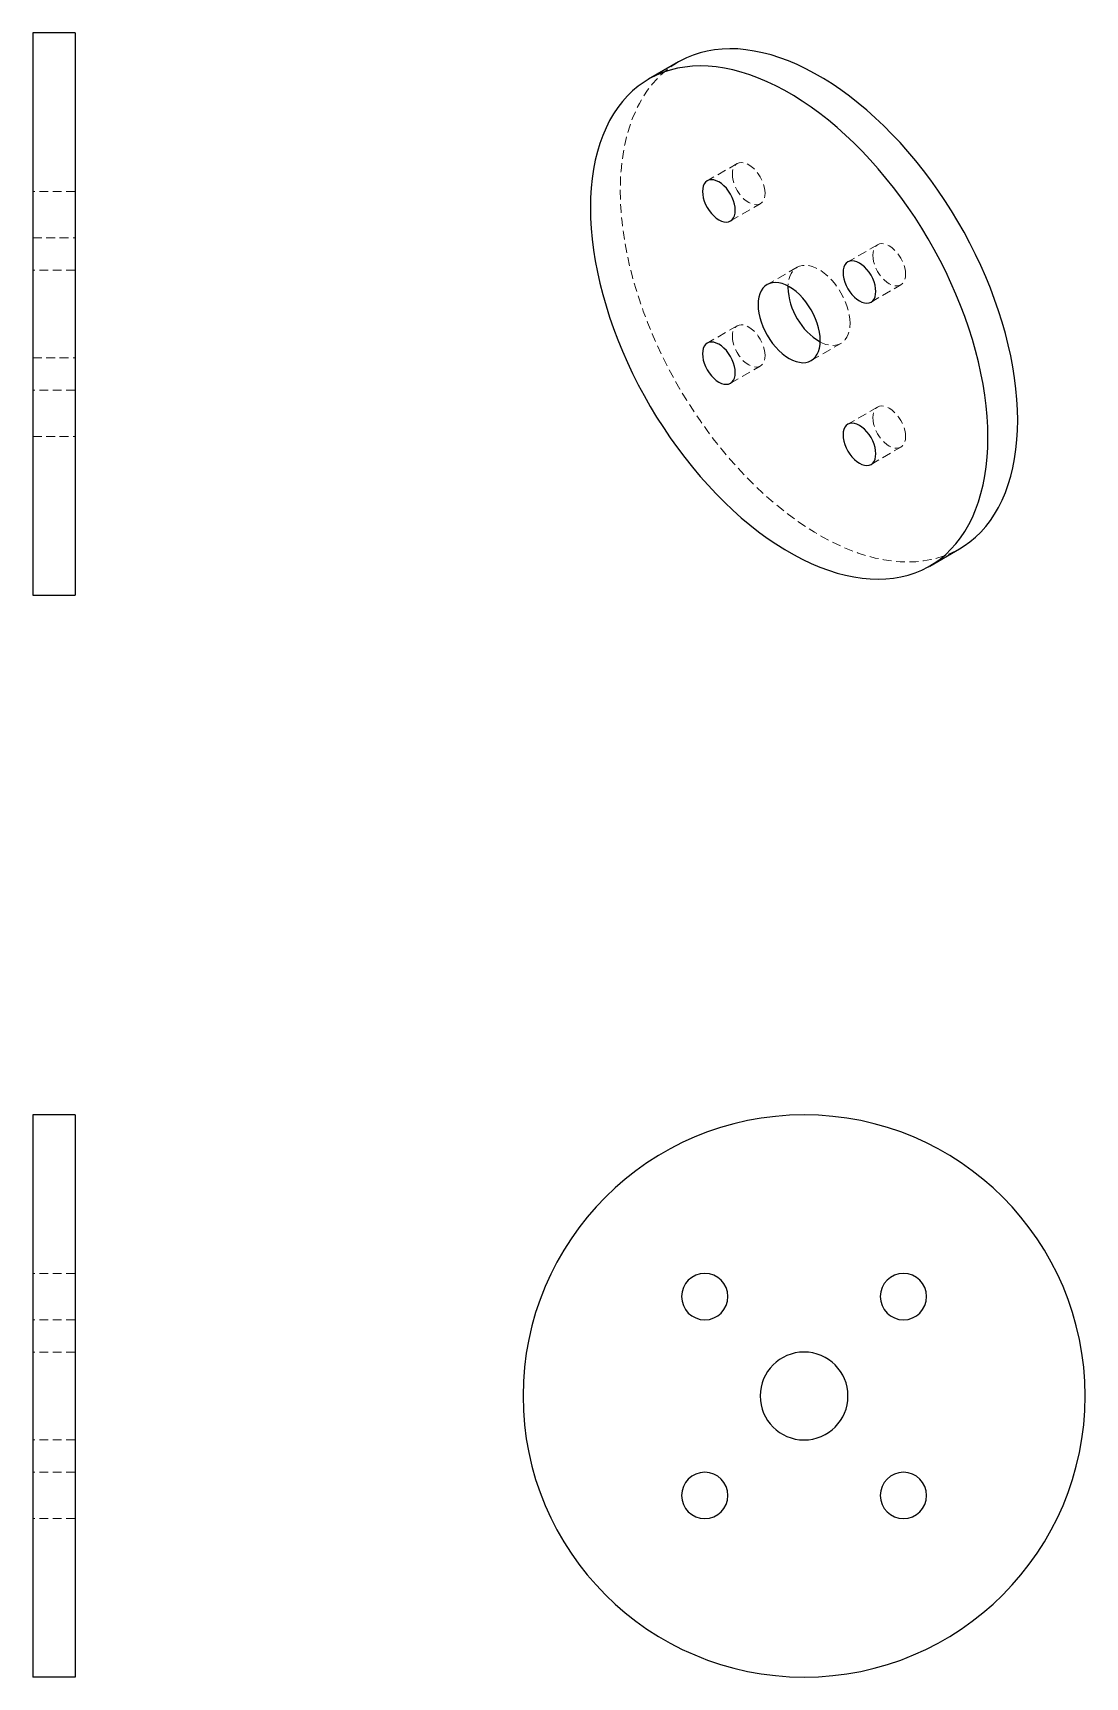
# Model space of a CAD drawing. Header units: millimetres. Extents: x 346 to 495, y 175 to 409.
import ezdxf

# ---------------------------------------------------------------- set-up
doc = ezdxf.new("R2010")
doc.units = ezdxf.units.MM
doc.linetypes.add('HIDDEN', pattern=[1.905, 1.27, -0.635])

msp = doc.modelspace()

# ---------------------------------------------------------------- linework, layer by layer
at = {"color": 7, "linetype": 'Continuous', "lineweight": 25}
for p, q in [((351.62, 408.88), (345.62, 408.88)), ((345.62, 408.88), (345.62, 368.88)), ((351.62, 408.88), (351.62, 368.88)), ((437.5, 404.75), (433.26, 402.3)), ((453.09, 372.85), (453.08, 372.66)), ((345.62, 368.88), (345.62, 328.88)), ((351.62, 368.88), (351.62, 328.88)), ((473.26, 333.01), (477.5, 335.46)), ((345.62, 328.88), (351.62, 328.88)), ((351.62, 254.91), (345.62, 254.91)), ((345.62, 254.91), (345.62, 174.91)), ((351.62, 254.91), (351.62, 174.91)), ((351.62, 174.91), (345.62, 174.91))]:
    msp.add_line(p, q, dxfattribs=at)
at = {"color": 7, "linetype": 'HIDDEN', "lineweight": 18}
for p, q in [((445.85, 390.28), (441.61, 387.83)), ((351.62, 386.32), (345.62, 386.32)), ((444.91, 382.12), (449.15, 384.57)), ((345.62, 379.72), (351.62, 379.72)), ((465.85, 378.74), (461.61, 376.29)), ((351.62, 375.13), (345.62, 375.13)), ((454.38, 375.52), (450.13, 373.07)), ((464.91, 370.57), (469.15, 373.02)), ((445.85, 367.19), (441.61, 364.74)), ((456.38, 362.24), (460.63, 364.69)), ((345.62, 362.63), (351.62, 362.63)), ((444.91, 359.02), (449.15, 361.47)), ((351.62, 358.04), (345.62, 358.04)), ((465.85, 355.64), (461.61, 353.19)), ((345.62, 351.44), (351.62, 351.44)), ((464.91, 347.48), (469.15, 349.93)), ((351.62, 232.35), (345.62, 232.35)), ((351.62, 225.75), (345.62, 225.75)), ((351.62, 221.16), (345.62, 221.16)), ((351.62, 208.66), (345.62, 208.66)), ((351.62, 204.06), (345.62, 204.06)), ((351.62, 197.46), (345.62, 197.46))]:
    msp.add_line(p, q, dxfattribs=at)
at = {"color": 7, "linetype": 'Continuous', "lineweight": 25, "flags": 128}
for points in [[(485.79, 353.78), (485.76, 355.24), (485.67, 356.73), (485.54, 358.24), (485.34, 359.78), (485.1, 361.34), (484.79, 362.92), (484.44, 364.51), (484.03, 366.11), (483.57, 367.72), (483.06, 369.33), (482.5, 370.95), (481.89, 372.56), (481.23, 374.17), (480.53, 375.77), (479.78, 377.36), (478.99, 378.94), (478.15, 380.5), (477.28, 382.04), (476.37, 383.55), (475.41, 385.04), (474.43, 386.5), (473.41, 387.93), (472.36, 389.32), (471.28, 390.67), (470.17, 391.99), (469.04, 393.26), (467.89, 394.49), (466.72, 395.66), (465.52, 396.79), (464.32, 397.87), (463.1, 398.89), (461.86, 399.86), (460.62, 400.76), (459.38, 401.61), (458.13, 402.4), (456.88, 403.12), (455.63, 403.78), (454.38, 404.37), (453.14, 404.89), (451.91, 405.35), (450.69, 405.74), (449.48, 406.06), (448.29, 406.3), (447.11, 406.48), (445.96, 406.59), (444.83, 406.62), (443.72, 406.58), (442.64, 406.47), (441.59, 406.29), (440.57, 406.04), (439.59, 405.72), (438.64, 405.33), (437.72, 404.87), (437.5, 404.75)], [(481.54, 351.33), (481.52, 352.79), (481.43, 354.28), (481.29, 355.79), (481.1, 357.33), (480.85, 358.89), (480.55, 360.47), (480.2, 362.06), (479.79, 363.66), (479.33, 365.27), (478.82, 366.88), (478.26, 368.5), (477.65, 370.11), (476.99, 371.72), (476.29, 373.32), (475.54, 374.91), (474.75, 376.49), (473.91, 378.05), (473.04, 379.59), (472.12, 381.1), (471.17, 382.59), (470.19, 384.05), (469.17, 385.48), (468.12, 386.87), (467.04, 388.22), (465.93, 389.54), (464.8, 390.81), (463.65, 392.04), (462.47, 393.22), (461.28, 394.34), (460.07, 395.42), (458.85, 396.44), (457.62, 397.41), (456.38, 398.31), (455.13, 399.16), (453.88, 399.95), (452.63, 400.67), (451.38, 401.33), (450.14, 401.92), (448.9, 402.44), (447.66, 402.9), (446.44, 403.29), (445.24, 403.61), (444.04, 403.85), (442.87, 404.03), (441.72, 404.14), (440.59, 404.17), (439.48, 404.13), (438.4, 404.02), (437.35, 403.84), (436.33, 403.59), (435.35, 403.27), (434.39, 402.88), (433.48, 402.42), (432.61, 401.89), (431.77, 401.3), (430.98, 400.64), (430.23, 399.91), (429.53, 399.12), (428.87, 398.27), (428.26, 397.36), (427.7, 396.4), (427.19, 395.37), (426.73, 394.29), (426.32, 393.16), (425.97, 391.98), (425.66, 390.75), (425.42, 389.48), (425.22, 388.16), (425.09, 386.81), (425, 385.41), (424.97, 383.98)], [(445.59, 383.63), (445.56, 384.07), (445.48, 384.53), (445.34, 385), (445.15, 385.47), (444.91, 385.93), (444.63, 386.36), (444.32, 386.77), (443.98, 387.12), (443.62, 387.43), (443.26, 387.67), (442.89, 387.85), (442.54, 387.95), (442.2, 387.99), (441.89, 387.95), (441.61, 387.83), (441.37, 387.65), (441.18, 387.4), (441.04, 387.09), (440.95, 386.73), (440.93, 386.32)], [(440.93, 386.32), (440.95, 385.88), (441.04, 385.42), (441.18, 384.95), (441.37, 384.48), (441.61, 384.02), (441.89, 383.59), (442.2, 383.19), (442.54, 382.83), (442.89, 382.53), (443.26, 382.28), (443.62, 382.1), (443.98, 382), (444.32, 381.96), (444.63, 382), (444.91, 382.12), (445.15, 382.3), (445.34, 382.55), (445.48, 382.86), (445.56, 383.22), (445.59, 383.63)], [(424.97, 383.98), (425, 382.52), (425.09, 381.03), (425.22, 379.52), (425.42, 377.98), (425.66, 376.42), (425.97, 374.84), (426.32, 373.25), (426.73, 371.65), (427.19, 370.04), (427.7, 368.43), (428.26, 366.81), (428.87, 365.2), (429.53, 363.59), (430.23, 361.99), (430.98, 360.4), (431.77, 358.82), (432.61, 357.26), (433.48, 355.72), (434.39, 354.21), (435.35, 352.72), (436.33, 351.26), (437.35, 349.83), (438.4, 348.44), (439.48, 347.09), (440.59, 345.77), (441.72, 344.5), (442.87, 343.27), (444.04, 342.1), (445.24, 340.97), (446.44, 339.89), (447.66, 338.87), (448.9, 337.9), (450.14, 337), (451.38, 336.15), (452.63, 335.36), (453.88, 334.64), (455.13, 333.98), (456.38, 333.39), (457.62, 332.87), (458.85, 332.41), (460.07, 332.02), (461.28, 331.7), (462.47, 331.46), (463.65, 331.28), (464.8, 331.17), (465.93, 331.14), (467.04, 331.18), (468.12, 331.29), (469.17, 331.47), (470.19, 331.72), (471.17, 332.04), (472.12, 332.43), (473.04, 332.89), (473.91, 333.42), (474.75, 334.01), (475.54, 334.67), (476.29, 335.4), (476.99, 336.19), (477.65, 337.04), (478.26, 337.95), (478.82, 338.91), (479.33, 339.94), (479.79, 341.02), (480.2, 342.15), (480.55, 343.33), (480.85, 344.56), (481.1, 345.83), (481.29, 347.15), (481.43, 348.5), (481.52, 349.9), (481.54, 351.33)], [(465.59, 372.08), (465.56, 372.52), (465.48, 372.98), (465.34, 373.45), (465.15, 373.92), (464.91, 374.38), (464.63, 374.82), (464.32, 375.22), (463.98, 375.58), (463.62, 375.88), (463.26, 376.12), (462.89, 376.3), (462.54, 376.41), (462.2, 376.44), (461.89, 376.4), (461.61, 376.29), (461.37, 376.1), (461.18, 375.85), (461.04, 375.54), (460.95, 375.18), (460.93, 374.78)], [(460.93, 374.78), (460.95, 374.34), (461.04, 373.88), (461.18, 373.41), (461.37, 372.94), (461.61, 372.48), (461.89, 372.04), (462.2, 371.64), (462.54, 371.28), (462.89, 370.98), (463.26, 370.74), (463.62, 370.56), (463.98, 370.45), (464.32, 370.42), (464.63, 370.46), (464.91, 370.57), (465.15, 370.76), (465.34, 371.01), (465.48, 371.32), (465.56, 371.68), (465.59, 372.08)], [(457.68, 365.1), (457.65, 365.69), (457.57, 366.3), (457.43, 366.93), (457.24, 367.57), (457, 368.21), (456.71, 368.84), (456.38, 369.46), (456.01, 370.05), (455.61, 370.62), (455.18, 371.15), (454.72, 371.63), (454.24, 372.06), (453.75, 372.44), (453.26, 372.76), (452.76, 373.01), (452.28, 373.2), (451.8, 373.32), (451.34, 373.36), (450.91, 373.33), (450.5, 373.24), (450.13, 373.07), (449.8, 372.83), (449.52, 372.53), (449.28, 372.17), (449.09, 371.75), (448.95, 371.28), (448.87, 370.76), (448.84, 370.21)], [(448.84, 370.21), (448.87, 369.62), (448.95, 369.01), (449.09, 368.38), (449.28, 367.74), (449.52, 367.1), (449.8, 366.47), (450.13, 365.85), (450.5, 365.26), (450.91, 364.69), (451.34, 364.16), (451.8, 363.68), (452.28, 363.25), (452.76, 362.87), (453.26, 362.55), (453.75, 362.3), (454.24, 362.11), (454.72, 362), (455.18, 361.95), (455.61, 361.98), (456.01, 362.07), (456.38, 362.24), (456.71, 362.48), (457, 362.78), (457.24, 363.14), (457.43, 363.56), (457.57, 364.03), (457.65, 364.55), (457.68, 365.1)], [(445.59, 360.53), (445.56, 360.97), (445.48, 361.43), (445.34, 361.9), (445.15, 362.37), (444.91, 362.83), (444.63, 363.27), (444.32, 363.67), (443.98, 364.03), (443.62, 364.33), (443.26, 364.58), (442.89, 364.75), (442.54, 364.86), (442.2, 364.89), (441.89, 364.85), (441.61, 364.74), (441.37, 364.55), (441.18, 364.3), (441.04, 363.99), (440.95, 363.63), (440.93, 363.23)], [(440.93, 363.23), (440.95, 362.79), (441.04, 362.33), (441.18, 361.86), (441.37, 361.39), (441.61, 360.93), (441.89, 360.49), (442.2, 360.09), (442.54, 359.73), (442.89, 359.43), (443.26, 359.19), (443.62, 359.01), (443.98, 358.9), (444.32, 358.87), (444.63, 358.91), (444.91, 359.02), (445.15, 359.21), (445.34, 359.46), (445.48, 359.77), (445.56, 360.13), (445.59, 360.53)], [(465.59, 348.99), (465.56, 349.43), (465.48, 349.89), (465.34, 350.36), (465.15, 350.83), (464.91, 351.29), (464.63, 351.72), (464.32, 352.12), (463.98, 352.48), (463.62, 352.79), (463.26, 353.03), (462.89, 353.21), (462.54, 353.31), (462.2, 353.35), (461.89, 353.31), (461.61, 353.19), (461.37, 353.01), (461.18, 352.76), (461.04, 352.45), (460.95, 352.09), (460.93, 351.68)], [(477.5, 335.46), (478.15, 335.87), (478.99, 336.46), (479.78, 337.12), (480.53, 337.85), (481.23, 338.64), (481.89, 339.49), (482.5, 340.4), (483.06, 341.36), (483.57, 342.39), (484.03, 343.47), (484.44, 344.6), (484.79, 345.78), (485.1, 347.01), (485.34, 348.28), (485.54, 349.6), (485.67, 350.95), (485.76, 352.35), (485.79, 353.78)], [(460.93, 351.68), (460.95, 351.24), (461.04, 350.78), (461.18, 350.31), (461.37, 349.84), (461.61, 349.38), (461.89, 348.95), (462.2, 348.55), (462.54, 348.19), (462.89, 347.88), (463.26, 347.64), (463.62, 347.46), (463.98, 347.36), (464.32, 347.32), (464.63, 347.36), (464.91, 347.48), (465.15, 347.66), (465.34, 347.91), (465.48, 348.22), (465.56, 348.58), (465.59, 348.99)]]:
    msp.add_lwpolyline(points, dxfattribs=at)
at = {"color": 7, "linetype": 'HIDDEN', "lineweight": 18, "flags": 128}
for points in [[(437.5, 404.75), (436.85, 404.34), (436.01, 403.75), (435.22, 403.09), (434.47, 402.36), (433.77, 401.57), (433.11, 400.72), (432.5, 399.81), (431.94, 398.85), (431.43, 397.82), (430.97, 396.74), (430.56, 395.61), (430.21, 394.43), (429.91, 393.2), (429.66, 391.93), (429.47, 390.61), (429.33, 389.26), (429.24, 387.86), (429.22, 386.43)], [(449.83, 386.08), (449.81, 386.52), (449.72, 386.98), (449.58, 387.45), (449.39, 387.92), (449.15, 388.38), (448.87, 388.81), (448.56, 389.21), (448.22, 389.57), (447.87, 389.88), (447.5, 390.12), (447.14, 390.3), (446.78, 390.4), (446.44, 390.44), (446.13, 390.4), (445.85, 390.28), (445.61, 390.1), (445.42, 389.85), (445.28, 389.54), (445.2, 389.18), (445.17, 388.77)], [(445.17, 388.77), (445.2, 388.33), (445.28, 387.87), (445.42, 387.4), (445.61, 386.93), (445.85, 386.47), (446.13, 386.04), (446.44, 385.64), (446.78, 385.28), (447.14, 384.97), (447.5, 384.73), (447.87, 384.55), (448.22, 384.45), (448.56, 384.41), (448.87, 384.45), (449.15, 384.57), (449.39, 384.75), (449.58, 385), (449.72, 385.31), (449.81, 385.67), (449.83, 386.08)], [(429.22, 386.43), (429.24, 384.97), (429.33, 383.48), (429.47, 381.97), (429.66, 380.43), (429.91, 378.87), (430.21, 377.29), (430.56, 375.7), (430.97, 374.1), (431.43, 372.49), (431.94, 370.88), (432.5, 369.26), (433.11, 367.65), (433.77, 366.04), (434.47, 364.44), (435.22, 362.85), (436.01, 361.27), (436.85, 359.71), (437.72, 358.17), (438.64, 356.66), (439.59, 355.17), (440.57, 353.71), (441.59, 352.28), (442.64, 350.89), (443.72, 349.54), (444.83, 348.22), (445.96, 346.95), (447.11, 345.72), (448.29, 344.54), (449.48, 343.42), (450.69, 342.34), (451.91, 341.32), (453.14, 340.35), (454.38, 339.45), (455.63, 338.6), (456.88, 337.81), (458.13, 337.09), (459.38, 336.43), (460.62, 335.84), (461.86, 335.32), (463.1, 334.86), (464.32, 334.47), (465.52, 334.15), (466.72, 333.91), (467.89, 333.73), (469.04, 333.62), (470.17, 333.59), (471.28, 333.63), (472.36, 333.74), (473.41, 333.92), (474.43, 334.17), (475.41, 334.49), (476.37, 334.88), (477.28, 335.34), (477.5, 335.46)], [(469.83, 374.53), (469.81, 374.97), (469.72, 375.43), (469.58, 375.9), (469.39, 376.37), (469.15, 376.83), (468.87, 377.27), (468.56, 377.67), (468.22, 378.03), (467.87, 378.33), (467.5, 378.57), (467.14, 378.75), (466.78, 378.86), (466.44, 378.89), (466.13, 378.85), (465.85, 378.74), (465.61, 378.55), (465.42, 378.3), (465.28, 377.99), (465.2, 377.63), (465.17, 377.23)], [(465.17, 377.23), (465.2, 376.79), (465.28, 376.33), (465.42, 375.86), (465.61, 375.39), (465.85, 374.93), (466.13, 374.49), (466.44, 374.09), (466.78, 373.73), (467.14, 373.43), (467.5, 373.18), (467.87, 373.01), (468.22, 372.9), (468.56, 372.87), (468.87, 372.91), (469.15, 373.02), (469.39, 373.21), (469.58, 373.46), (469.72, 373.77), (469.81, 374.13), (469.83, 374.53)], [(461.92, 367.55), (461.89, 368.14), (461.81, 368.75), (461.67, 369.38), (461.48, 370.02), (461.24, 370.66), (460.96, 371.29), (460.63, 371.91), (460.26, 372.5), (459.85, 373.07), (459.42, 373.6), (458.96, 374.08), (458.48, 374.51), (458, 374.89), (457.5, 375.21), (457.01, 375.46), (456.52, 375.65), (456.04, 375.76), (455.58, 375.81), (455.15, 375.78), (454.75, 375.69), (454.38, 375.52), (454.05, 375.28), (453.76, 374.98), (453.52, 374.62), (453.33, 374.2), (453.19, 373.73), (453.11, 373.21), (453.09, 372.85)], [(449.83, 362.98), (449.81, 363.42), (449.72, 363.88), (449.58, 364.35), (449.39, 364.82), (449.15, 365.28), (448.87, 365.72), (448.56, 366.12), (448.22, 366.48), (447.87, 366.78), (447.5, 367.02), (447.14, 367.2), (446.78, 367.31), (446.44, 367.34), (446.13, 367.3), (445.85, 367.19), (445.61, 367), (445.42, 366.75), (445.28, 366.44), (445.2, 366.08), (445.17, 365.68)], [(457.67, 364.91), (458, 364.75), (458.48, 364.56), (458.96, 364.44), (459.42, 364.4), (459.85, 364.43), (460.26, 364.52), (460.63, 364.69), (460.96, 364.93), (461.24, 365.23), (461.48, 365.59), (461.67, 366.01), (461.81, 366.48), (461.89, 367), (461.92, 367.55)], [(445.17, 365.68), (445.2, 365.24), (445.28, 364.78), (445.42, 364.31), (445.61, 363.84), (445.85, 363.38), (446.13, 362.94), (446.44, 362.54), (446.78, 362.18), (447.14, 361.88), (447.5, 361.64), (447.87, 361.46), (448.22, 361.35), (448.56, 361.32), (448.87, 361.36), (449.15, 361.47), (449.39, 361.66), (449.58, 361.91), (449.72, 362.22), (449.81, 362.58), (449.83, 362.98)], [(469.83, 351.44), (469.81, 351.88), (469.72, 352.34), (469.58, 352.81), (469.39, 353.28), (469.15, 353.74), (468.87, 354.17), (468.56, 354.57), (468.22, 354.93), (467.87, 355.23), (467.5, 355.48), (467.14, 355.66), (466.78, 355.76), (466.44, 355.8), (466.13, 355.76), (465.85, 355.64), (465.61, 355.46), (465.42, 355.21), (465.28, 354.9), (465.2, 354.54), (465.17, 354.13)], [(465.17, 354.13), (465.2, 353.69), (465.28, 353.23), (465.42, 352.76), (465.61, 352.29), (465.85, 351.83), (466.13, 351.4), (466.44, 350.99), (466.78, 350.64), (467.14, 350.33), (467.5, 350.09), (467.87, 349.91), (468.22, 349.81), (468.56, 349.77), (468.87, 349.81), (469.15, 349.93), (469.39, 350.11), (469.58, 350.36), (469.72, 350.67), (469.81, 351.03), (469.83, 351.44)]]:
    msp.add_lwpolyline(points, dxfattribs=at)
at = {"color": 7, "linetype": 'Continuous', "lineweight": 25}
for centre, radius, start, end in [((462.55, 373.03), 9.48, 182.2781, 239.0199), ((455.38, 214.91), 40, 90, 270), ((455.38, 214.91), 40, 270, 90), ((441.24, 229.05), 3.3, 90, 270), ((441.24, 229.05), 3.3, 270, 90), ((469.52, 229.05), 3.3, 90, 270), ((469.52, 229.05), 3.3, 270, 90), ((455.38, 214.91), 6.25, 90, 270), ((455.38, 214.91), 6.25, 270, 90), ((441.24, 200.76), 3.3, 90, 270), ((441.24, 200.76), 3.3, 270, 90), ((469.52, 200.76), 3.3, 90, 270), ((469.52, 200.76), 3.3, 270, 90)]:
    msp.add_arc(centre, radius, start, end, dxfattribs=at)

doc.saveas('drawing.dxf')
